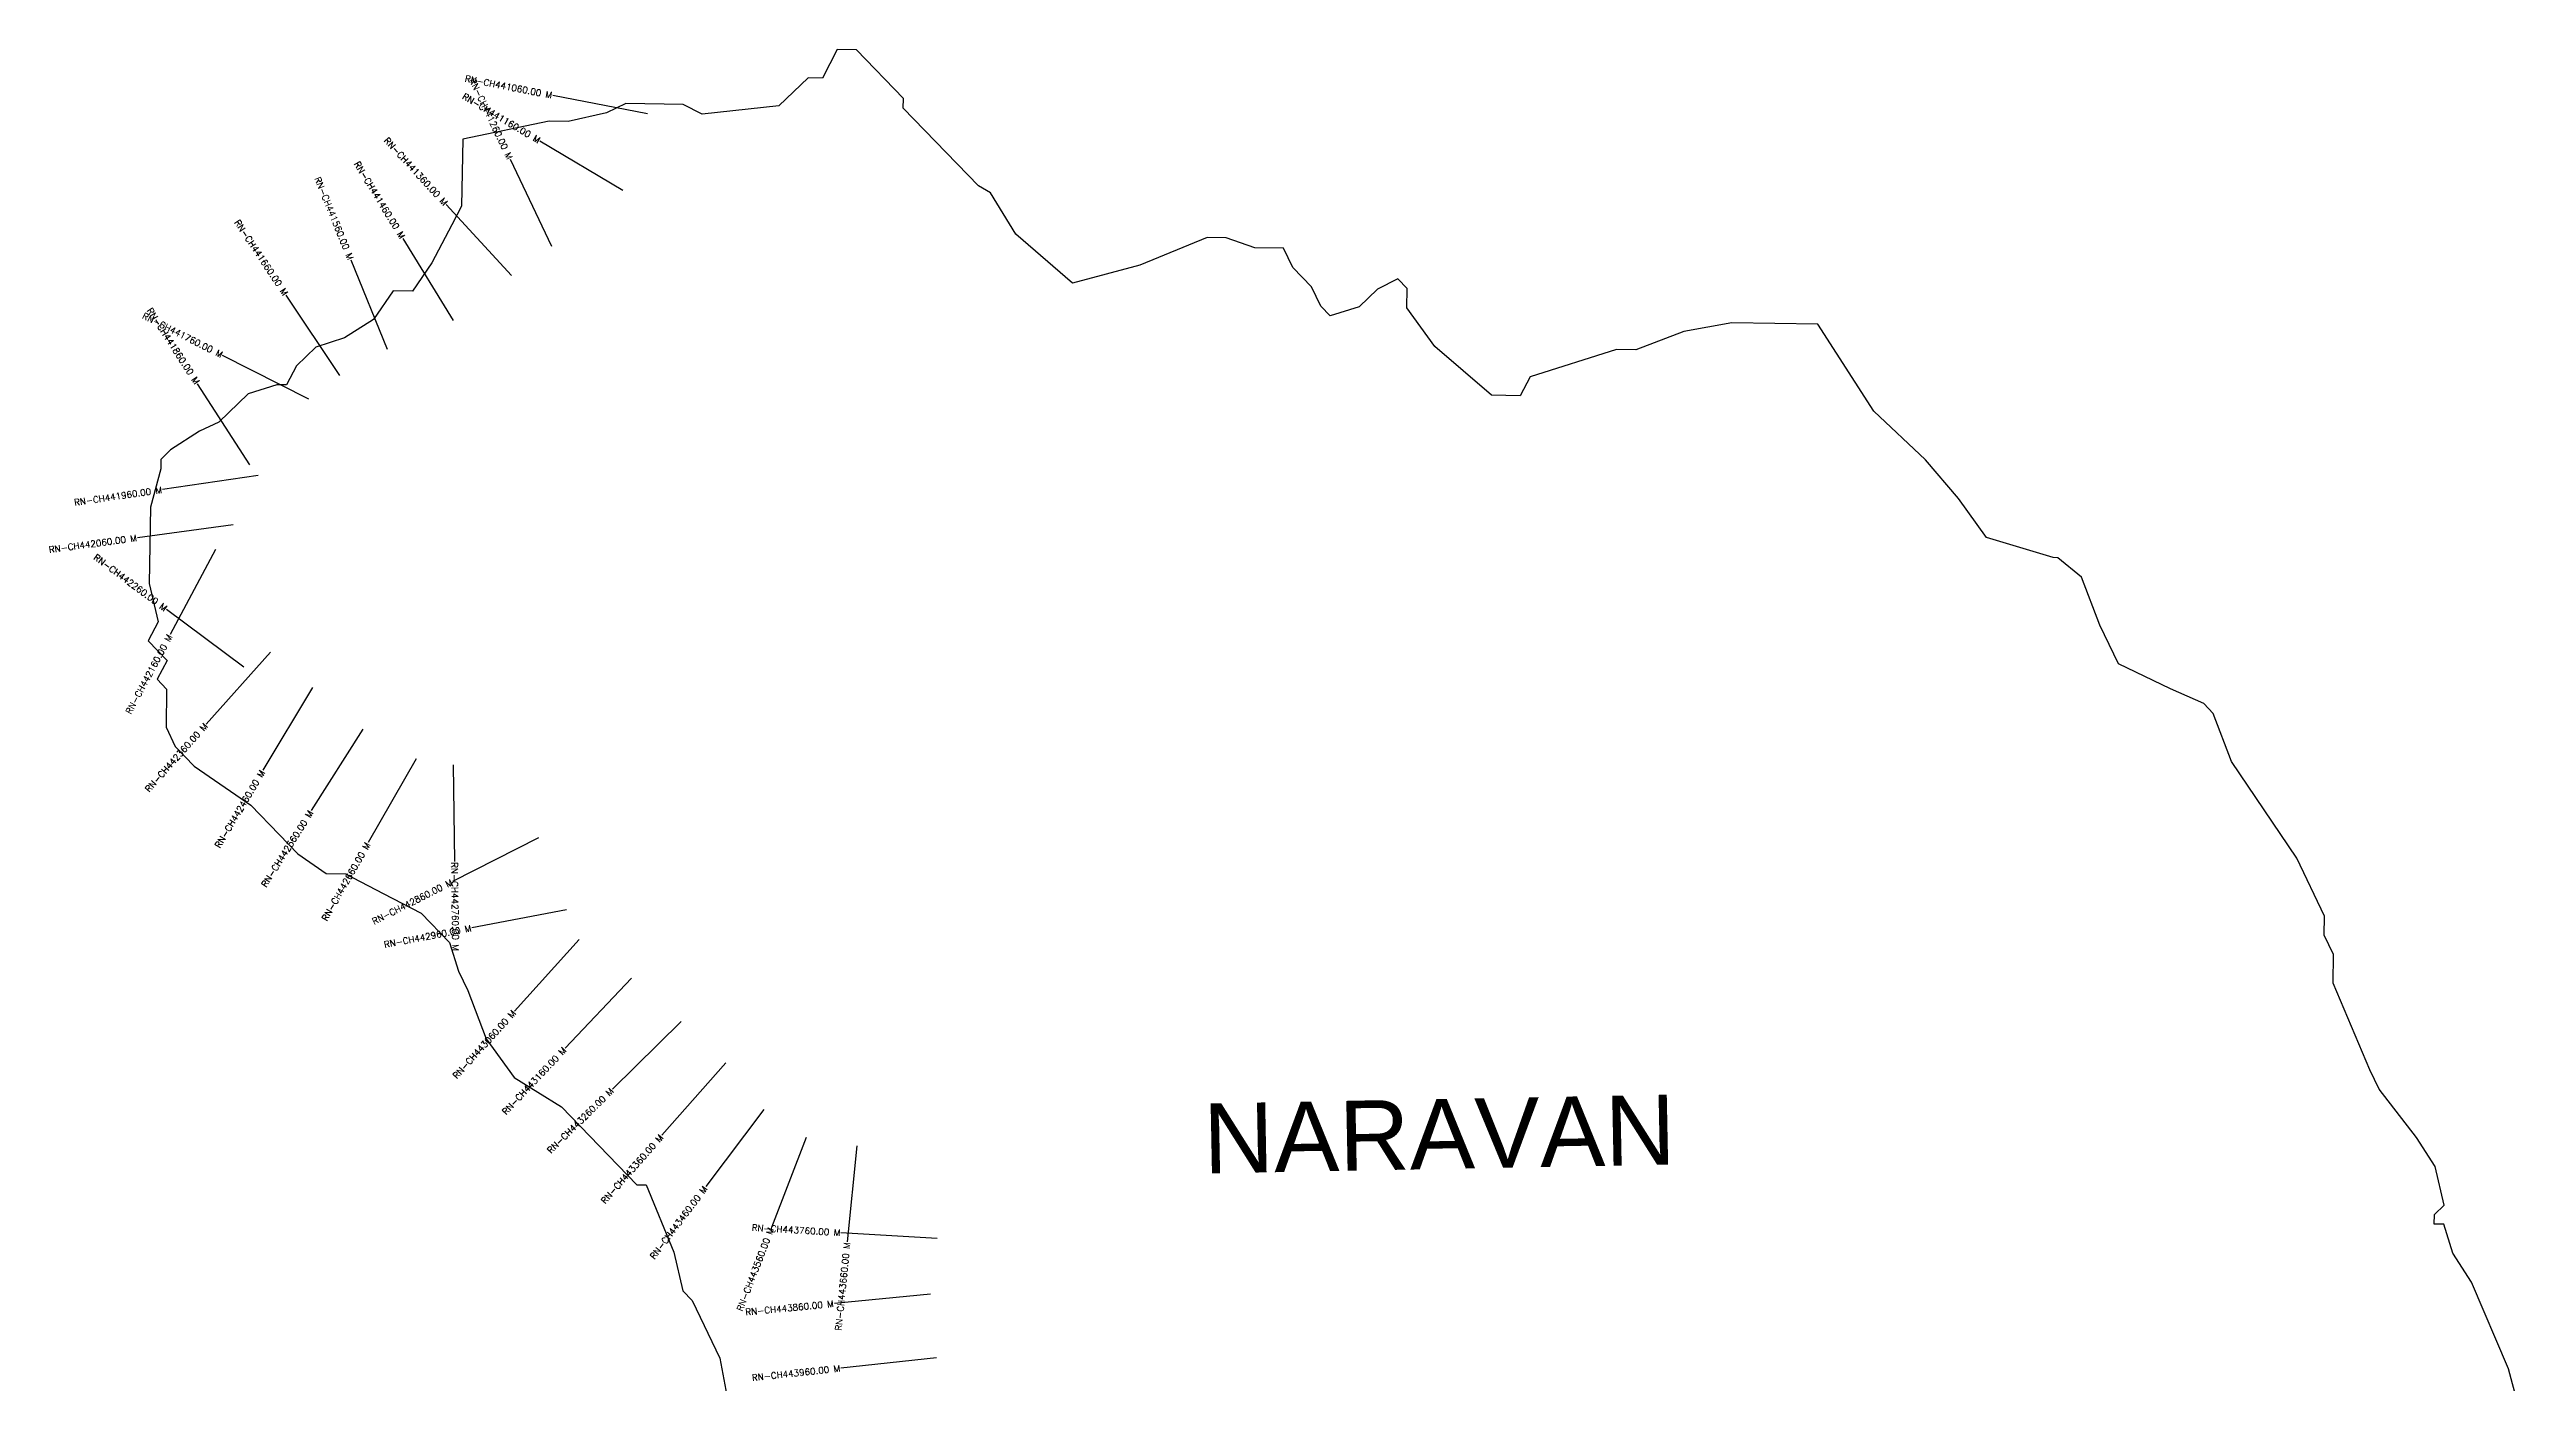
# Model space of a CAD drawing. Header units: metres. Extents: x 310086 to 313938, y 1915232 to 1919611.
# Drawn here: x 310086 to 313938, y 1917537 to 1919611 of the extents above; entities that cross this region are included whole.
import ezdxf
from ezdxf.enums import TextEntityAlignment as Align

# ---------------------------------------------------------------- set-up
doc = ezdxf.new("R2010")
doc.units = ezdxf.units.M
for name, color, linetype in [('CS', 134, 'Continuous'), ('CSMark', 6, 'Continuous'), ('VILLAGE BOUNDRY', 10, 'Continuous'), ('VILLAGE NAME', 250, 'Continuous')]:
    doc.layers.add(name, color=color, linetype=linetype)
doc.styles.get("Standard").update_dxf_attribs({"font": 'simplex.shx'})

msp = doc.modelspace()

# ---------------------------------------------------------------- linework, layer by layer
at = {"layer": 'CS'}
for p, q in [((311016, 1919510.7), (310868.8, 1919539.4)), ((310978, 1919391.7), (310849, 1919468.3)), ((310867.3, 1919304.3), (310802.9, 1919439.8)), ((310804.9, 1919259.4), (310703.3, 1919369.7)), ((310714.7, 1919189.4), (310636.2, 1919317.2)), ((310611.9, 1919144.6), (310555.2, 1919283.4)), ((310537.5, 1919104.1), (310454.3, 1919228.9)), ((310489.3, 1919067.2), (310355.5, 1919135)), ((310398, 1918965), (310316.6, 1919091)), ((310410.5, 1918948.4), (310262, 1918926.6)), ((310371.6, 1918871.9), (310223, 1918851.7)), ((310344.5, 1918833.5), (310273.9, 1918701.2)), ((310388.5, 1918650.7), (310268.2, 1918740.2)), ((310430.1, 1918674), (310330.1, 1918562.1)), ((310495.1, 1918618.9), (310418.2, 1918490.1)), ((310573.5, 1918554.2), (310493.3, 1918427.4)), ((310656.3, 1918508.2), (310582, 1918377.9)), ((310713.9, 1918498.4), (310716, 1918348.4)), ((310846.6, 1918385.1), (310712.9, 1918317.2)), ((310890.4, 1918273.1), (310743.1, 1918245)), ((310910.1, 1918227), (310809.4, 1918115.8)), ((310991.1, 1918167.1), (310888.1, 1918058)), ((311068.6, 1918099.7), (310961.7, 1917994.5)), ((311137.9, 1918035.1), (311038.6, 1917922.7)), ((311196.9, 1917962.7), (311106.7, 1917842.9)), ((311263, 1917919.4), (311209, 1917779.4)), ((311341.6, 1917906.5), (311326.7, 1917757.2)), ((311466.9, 1917762.3), (311317.1, 1917771.1)), ((311456.1, 1917675.4), (311306.8, 1917661)), ((311465.9, 1917576.8), (311316.8, 1917560.6))]:
    msp.add_line(p, q, dxfattribs=at)
at = {"layer": 'VILLAGE BOUNDRY'}
msp.add_lwpolyline([(313938.3, 1917455.1), (313910.3, 1917559.6), (313853, 1917694.5), (313824, 1917739.6), (313809.9, 1917784.4), (313795, 1917784.7), (313795.2, 1917799.5), (313810.4, 1917814.2), (313796.4, 1917873.9), (313767.5, 1917919), (313709.2, 1917994.4), (313694.8, 1918024.4), (313637.5, 1918159.2), (313638.3, 1918203.8), (313623.9, 1918233.8), (313624.4, 1918263.5), (313581.3, 1918353.5), (313479.6, 1918503.9), (313451.1, 1918578.7), (313436.5, 1918593.9), (313384.8, 1918617), (313303.6, 1918655.6), (313274.9, 1918715.6), (313246.4, 1918790.4), (313209.7, 1918820.7), (313202.2, 1918820.9), (313098.6, 1918852.3), (313055, 1918912.5), (313003.9, 1918972.9), (312923.4, 1919048.6), (312836.3, 1919183.9), (312702.5, 1919186.1), (312627.9, 1919172.5), (312553, 1919144), (312523.3, 1919144.5), (312388.7, 1919102.1), (312373.4, 1919072.6), (312328.8, 1919073.3), (312240.8, 1919149.1), (312197.2, 1919209.3), (312197.6, 1919239.1), (312183, 1919254.2), (312151.4, 1919238.4), (312122.8, 1919210.6), (312077.9, 1919196.5), (312063.3, 1919211.6), (312048.9, 1919241.6), (312019.7, 1919271.8), (312005.3, 1919301.8), (311960.7, 1919302.5), (311916.3, 1919318.1), (311886.6, 1919318.6), (311781.7, 1919275.7), (311677.1, 1919247.7), (311589.2, 1919323.5), (311549.7, 1919388.2), (311530.9, 1919398.9), (311413.9, 1919519.8), (311414.1, 1919534.7), (311341, 1919610.3), (311311.3, 1919610.8), (311288.2, 1919566.5), (311265.9, 1919566.9), (311220.5, 1919523), (311101.4, 1919510.1), (311071.9, 1919525.5), (310982.6, 1919526.9), (310952.6, 1919512.5), (310892.9, 1919498.7), (310863.2, 1919499.2), (310728.8, 1919471.6), (310727.1, 1919367.5), (310711.7, 1919338), (310681, 1919279), (310650.6, 1919234.9), (310620.8, 1919235.4), (310590.3, 1919191.3), (310545.2, 1919162.3), (310500.4, 1919148.1), (310470.1, 1919118.9), (310454.8, 1919089.4), (310439.9, 1919089.7), (310395, 1919075.5), (310349.7, 1919031.6), (310319.7, 1919017.3), (310274.6, 1918988.2), (310259.5, 1918973.6), (310259.2, 1918958.7), (310243.4, 1918899.5), (310241.4, 1918780.5), (310255.3, 1918720.8), (310239.9, 1918691.3), (310269.2, 1918661.1), (310253.8, 1918631.6), (310268.4, 1918616.5), (310267.4, 1918557), (310281.9, 1918527), (310311.1, 1918496.8), (310399.3, 1918435.8), (310443.2, 1918390.5), (310472.5, 1918360.2), (310516.6, 1918329.7), (310546.3, 1918329.2), (310605.3, 1918298.5), (310664.3, 1918267.8), (310708.2, 1918222.4), (310722.3, 1918177.6), (310736.7, 1918147.6), (310765.2, 1918072.8), (310808.8, 1918012.5), (310882.5, 1917966.7), (310999.5, 1917845.7), (311014.3, 1917845.5), (311057.2, 1917740.7), (311071.1, 1917680.9), (311085.8, 1917665.8), (311128.9, 1917575.9), (311142.5, 1917501.3)], dxfattribs=at)

# ---------------------------------------------------------------- texts
at = {"layer": 'CSMark'}
for s, rotation, p in [('RN-CH441160.00 M', 329.3077, (310848.2, 1919468.8)), ('RN-CH441060.00 M', 348.9528, (310867.8, 1919539.6)), ('RN-CH441260.00 M', 295.4117, (310802.5, 1919440.7)), ('RN-CH441360.00 M', 312.6377, (310702.6, 1919370.5)), ('RN-CH441460.00 M', 301.557, (310635.7, 1919318)), ('RN-CH441560.00 M', 292.223, (310554.8, 1919284.4)), ('RN-CH441660.00 M', 303.6665, (310453.8, 1919229.8)), ('RN-CH441760.00 M', 333.1227, (310354.7, 1919135.5)), ('RN-CH441860.00 M', 302.8586, (310316.1, 1919091.8)), ('RN-CH441960.00 M', 8.3573, (310261.1, 1918926.4)), ('RN-CH442060.00 M', 7.752, (310222, 1918851.6)), ('RN-CH442260.00 M', 323.3594, (310267.4, 1918740.8)), ('RN-CH442160.00 M', 61.9086, (310273.4, 1918700.3)), ('RN-CH442360.00 M', 48.2075, (310329.4, 1918561.4)), ('RN-CH442460.00 M', 59.1771, (310417.7, 1918489.2)), ('RN-CH442560.00 M', 57.6787, (310492.8, 1918426.5)), ('RN-CH442660.00 M', 60.3431, (310581.5, 1918377)), ('RN-CH442860.00 M', 26.9278, (310712, 1918316.8)), ('RN-CH442960.00 M', 10.8088, (310742.1, 1918244.8)), ('RN-CH443060.00 M', 47.8254, (310808.7, 1918115.1)), ('RN-CH443160.00 M', 46.6401, (310887.4, 1918057.3)), ('RN-CH443260.00 M', 44.528, (310961, 1917993.8)), ('RN-CH443360.00 M', 48.5699, (311037.9, 1917921.9)), ('RN-CH443460.00 M', 53.0314, (311106.1, 1917842.1)), ('RN-CH443560.00 M', 68.933, (311208.7, 1917778.5)), ('RN-CH443760.00 M', 356.6314, (311316.1, 1917771.2)), ('RN-CH443660.00 M', 84.2929, (311326.6, 1917756.3)), ('RN-CH443860.00 M', 5.5187, (311305.8, 1917660.9)), ('RN-CH443960.00 M', 6.2326, (311315.8, 1917560.5))]:
    msp.add_text(s, height=10, rotation=rotation, dxfattribs=at).set_placement(p, align=Align.MIDDLE_RIGHT)
msp.add_text('RN-CH442760.00 M', height=10, rotation=270.7966, dxfattribs=at).set_placement((310716, 1918347.4), align=Align.MIDDLE_LEFT)
at = {"layer": 'VILLAGE NAME', "insert": (311879.5, 1917971.9), "char_height": 108.748, "attachment_point": 1, "rotation": 1.1028}
msp.add_mtext_dynamic_manual_height_columns('{\\fArial|b0|i0|c0|p34;NARAVAN}', width=1571.314, gutter_width=543.7, heights=[0], dxfattribs=at)

doc.saveas('drawing.dxf')
